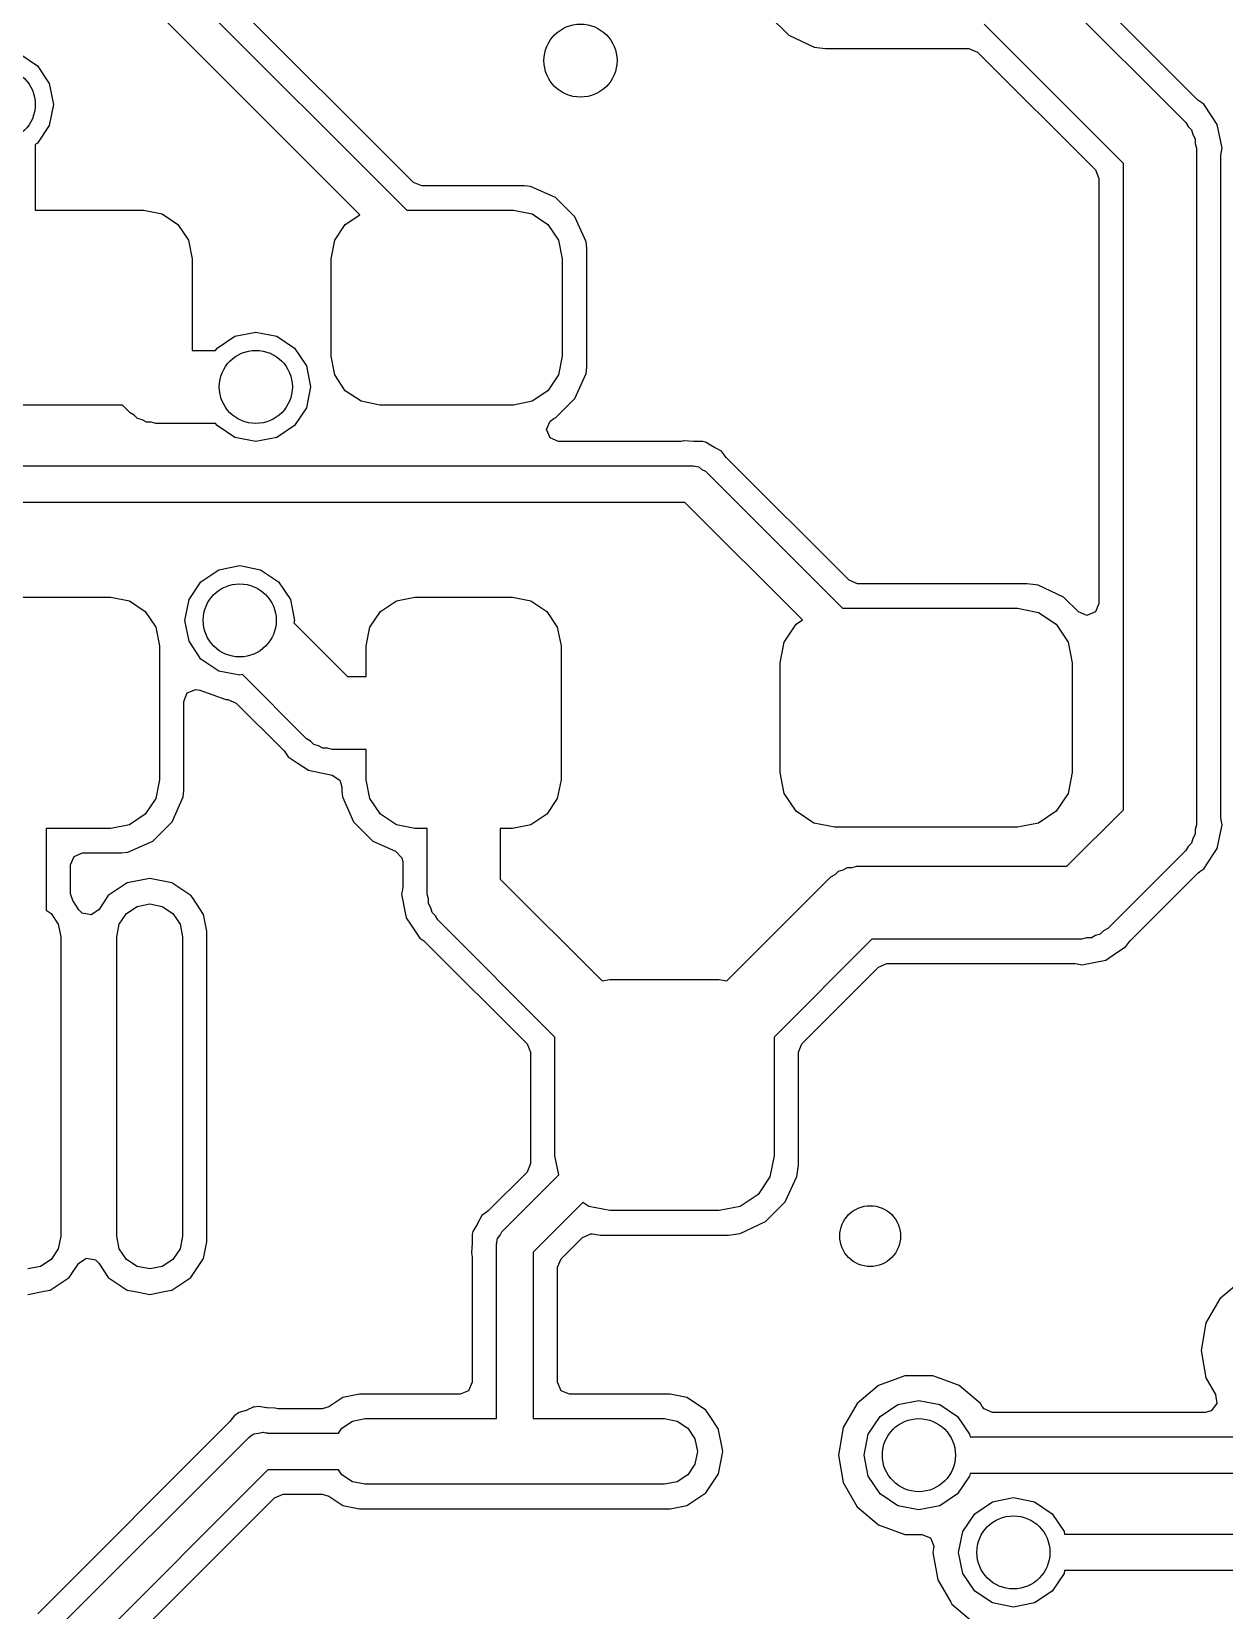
# Model space of a CAD drawing. Extents: x 1.12 to 2.49, y -4.71 to -3.25.
# Drawn here: x 1.8624 to 2.0553, y -3.8113 to -3.5559 of the extents above; entities that cross this region are included whole.
import ezdxf

# ---------------------------------------------------------------- set-up
doc = ezdxf.new("R2010")
doc.units = 0
doc.header["$MEASUREMENT"] = 0
doc.layers.add('BLACK', color=7, linetype='CONTINUOUS')

msp = doc.modelspace()

# ---------------------------------------------------------------- linework, layer by layer
at = {"layer": 'BLACK', "linetype": 'CONTINUOUS'}
for p, q in [((1.88657, -3.54834), (1.92307, -3.58484)), ((1.92415, -3.58032), (1.89251, -3.54868)), ((1.91547, -3.58559), (1.88113, -3.55125)), ((2.02909, -3.55066), (2.04906, -3.57063)), ((2.05103, -3.56701), (2.03496, -3.55093)), ((1.98166, -3.55333), (1.98486, -3.55653)), ((2.03898, -3.57725), (2.01645, -3.55472)), ((1.98486, -3.55653), (1.98486, -3.55653)), ((1.98486, -3.55653), (1.98486, -3.55653)), ((1.98486, -3.55653), (1.98895, -3.55844)), ((1.86048, -3.55953), (1.86335, -3.56145)), ((1.98895, -3.55844), (1.99082, -3.55868)), ((1.99082, -3.55868), (2.01401, -3.55868)), ((2.01401, -3.55868), (2.01538, -3.55925)), ((2.01538, -3.55925), (2.03445, -3.57832)), ((1.86335, -3.56145), (1.86527, -3.56433)), ((1.86527, -3.56433), (1.86594, -3.56772)), ((1.86594, -3.56772), (1.86527, -3.57111)), ((2.05133, -3.56725), (2.05103, -3.56701)), ((2.05199, -3.56769), (2.05133, -3.56725)), ((2.05324, -3.56957), (2.05199, -3.56769)), ((2.05199, -3.56769), (2.05199, -3.56769)), ((2.05199, -3.56769), (2.05199, -3.56769)), ((2.04906, -3.57063), (2.04945, -3.5713)), ((2.05417, -3.57096), (2.05324, -3.56957)), ((1.86527, -3.57111), (1.86335, -3.57398)), ((2.04945, -3.5713), (2.05, -3.57185)), ((2.05, -3.57185), (2.0502, -3.5726)), ((2.0502, -3.5726), (2.05059, -3.57327)), ((2.05494, -3.5748), (2.05417, -3.57096)), ((2.05417, -3.57096), (2.05417, -3.57096)), ((2.05417, -3.57096), (2.05417, -3.57096)), ((1.86335, -3.57398), (1.86299, -3.57422)), ((1.86299, -3.57422), (1.86299, -3.58484)), ((2.05059, -3.57327), (2.05059, -3.57405)), ((2.05059, -3.57405), (2.05079, -3.5748)), ((2.05079, -3.5748), (2.05079, -3.68425)), ((2.05474, -3.57596), (2.05478, -3.57559)), ((2.05478, -3.57559), (2.05494, -3.5748)), ((2.05494, -3.5748), (2.05494, -3.5748)), ((2.03898, -3.68181), (2.03898, -3.57725)), ((2.05474, -3.68309), (2.05474, -3.57596)), ((1.92551, -3.58089), (1.92415, -3.58032)), ((2.03445, -3.57832), (2.03502, -3.57969)), ((2.03502, -3.57969), (2.03502, -3.64846)), ((1.94212, -3.58089), (1.92551, -3.58089)), ((1.94311, -3.581), (1.94212, -3.58089)), ((1.94716, -3.58279), (1.94311, -3.581)), ((1.95028, -3.58591), (1.94716, -3.58279)), ((1.94716, -3.58279), (1.94716, -3.58279)), ((1.86299, -3.58484), (1.88051, -3.58484)), ((1.88051, -3.58484), (1.88353, -3.58544)), ((1.88353, -3.58544), (1.88608, -3.58715)), ((1.91313, -3.58715), (1.91547, -3.58559)), ((1.92307, -3.58484), (1.94035, -3.58484)), ((1.94035, -3.58484), (1.94337, -3.58544)), ((1.94337, -3.58544), (1.94592, -3.58715)), ((1.95207, -3.58996), (1.95028, -3.58591)), ((1.95028, -3.58591), (1.95028, -3.58591)), ((1.95028, -3.58591), (1.95028, -3.58591)), ((1.88608, -3.58715), (1.88779, -3.5897)), ((1.91143, -3.5897), (1.91313, -3.58715)), ((1.94592, -3.58715), (1.94763, -3.5897)), ((1.88779, -3.5897), (1.88839, -3.59272)), ((1.91083, -3.59272), (1.91143, -3.5897)), ((1.94763, -3.5897), (1.94823, -3.59272)), ((1.95219, -3.59095), (1.95207, -3.58996)), ((1.95219, -3.61023), (1.95219, -3.59095)), ((1.88839, -3.59272), (1.88839, -3.6075)), ((1.91083, -3.60846), (1.91083, -3.59272)), ((1.94823, -3.59272), (1.94823, -3.60846)), ((1.89241, -3.60714), (1.89528, -3.60522)), ((1.89528, -3.60522), (1.89867, -3.60455)), ((1.89867, -3.60455), (1.90206, -3.60522)), ((1.90206, -3.60522), (1.90493, -3.60714)), ((1.88839, -3.6075), (1.89217, -3.6075)), ((1.89217, -3.6075), (1.89241, -3.60714)), ((1.90493, -3.60714), (1.90686, -3.61002)), ((1.91143, -3.61148), (1.91083, -3.60846)), ((1.94823, -3.60846), (1.94763, -3.61148)), ((1.90686, -3.61002), (1.90753, -3.61341)), ((1.91313, -3.61403), (1.91143, -3.61148)), ((1.94763, -3.61148), (1.94592, -3.61403)), ((1.95028, -3.61527), (1.95207, -3.61122)), ((1.95207, -3.61122), (1.95219, -3.61023)), ((1.90753, -3.61341), (1.90686, -3.6168)), ((1.91569, -3.61574), (1.91313, -3.61403)), ((1.94592, -3.61403), (1.94337, -3.61574)), ((1.87708, -3.61634), (1.85886, -3.61634)), ((1.87832, -3.61758), (1.87708, -3.61634)), ((1.9187, -3.61634), (1.91569, -3.61574)), ((1.94035, -3.61634), (1.9187, -3.61634)), ((1.94337, -3.61574), (1.94035, -3.61634)), ((1.94716, -3.61839), (1.95028, -3.61527)), ((1.879, -3.61797), (1.87832, -3.61758)), ((1.87955, -3.61852), (1.879, -3.61797)), ((1.8803, -3.61872), (1.87955, -3.61852)), ((1.88097, -3.61911), (1.8803, -3.61872)), ((1.88175, -3.61911), (1.88097, -3.61911)), ((1.8825, -3.61931), (1.88175, -3.61911)), ((1.90686, -3.6168), (1.90493, -3.61967)), ((1.9457, -3.6203), (1.94626, -3.61893)), ((1.94626, -3.61893), (1.94685, -3.61853)), ((1.94685, -3.61853), (1.94694, -3.61849)), ((1.94694, -3.61849), (1.94716, -3.61839)), ((1.89217, -3.61931), (1.8825, -3.61931)), ((1.89241, -3.61967), (1.89217, -3.61931)), ((1.89528, -3.62159), (1.89241, -3.61967)), ((1.89867, -3.62226), (1.89528, -3.62159)), ((1.90206, -3.62159), (1.89867, -3.62226)), ((1.90493, -3.61967), (1.90206, -3.62159)), ((1.94626, -3.62166), (1.9457, -3.6203)), ((1.94763, -3.62222), (1.94626, -3.62166)), ((1.96739, -3.62222), (1.94763, -3.62222)), ((1.96777, -3.62214), (1.96739, -3.62222)), ((1.96778, -3.62218), (1.96777, -3.62214)), ((1.96801, -3.62213), (1.96778, -3.62218)), ((1.96947, -3.62222), (1.96801, -3.62213)), ((1.96953, -3.62222), (1.96947, -3.62222)), ((1.97099, -3.62222), (1.96953, -3.62222)), ((1.9712, -3.62228), (1.97099, -3.62222)), ((1.97099, -3.62222), (1.97099, -3.62222)), ((1.97141, -3.62234), (1.9712, -3.62228)), ((1.97148, -3.62239), (1.97141, -3.62234)), ((1.97141, -3.62234), (1.97141, -3.62234)), ((1.97266, -3.6231), (1.97148, -3.62239)), ((1.97271, -3.62313), (1.97266, -3.6231)), ((1.97287, -3.62321), (1.97271, -3.62313)), ((1.97401, -3.62381), (1.97287, -3.62321)), ((1.9743, -3.62423), (1.97401, -3.62381)), ((1.97452, -3.62455), (1.9743, -3.62423)), ((1.85987, -3.62618), (1.96929, -3.62618)), ((1.96929, -3.62618), (1.96947, -3.62621)), ((1.96947, -3.62621), (1.96955, -3.62619)), ((1.96955, -3.62619), (1.96967, -3.62625)), ((1.96967, -3.62625), (1.9703, -3.62636)), ((1.9703, -3.62636), (1.9708, -3.62677)), ((1.9708, -3.62677), (1.97138, -3.62705)), ((1.97475, -3.62482), (1.97452, -3.62455)), ((1.99462, -3.64469), (1.97475, -3.62482)), ((1.97138, -3.62705), (1.99355, -3.64921)), ((1.96807, -3.63209), (1.85865, -3.63209)), ((1.9871, -3.65111), (1.96807, -3.63209)), ((1.8898, -3.64492), (1.89267, -3.643)), ((1.89267, -3.643), (1.89606, -3.64232)), ((1.89606, -3.64232), (1.89945, -3.643)), ((1.89945, -3.643), (1.90233, -3.64492)), ((1.99598, -3.64526), (1.99462, -3.64469)), ((1.88788, -3.64779), (1.8898, -3.64492)), ((1.90233, -3.64492), (1.90425, -3.64779)), ((2.02335, -3.64526), (1.99598, -3.64526)), ((2.02485, -3.64545), (2.02335, -3.64526)), ((2.02335, -3.64526), (2.02335, -3.64526)), ((2.02522, -3.6455), (2.02485, -3.64545)), ((2.02931, -3.64741), (2.02522, -3.6455)), ((2.02522, -3.6455), (2.02522, -3.6455)), ((1.85945, -3.64744), (1.8752, -3.64744)), ((1.8752, -3.64744), (1.87821, -3.64804)), ((1.87821, -3.64804), (1.88076, -3.64975)), ((1.88076, -3.64975), (1.88247, -3.6523)), ((1.8872, -3.65118), (1.88788, -3.64779)), ((1.90425, -3.64779), (1.90492, -3.65118)), ((1.91713, -3.6523), (1.91884, -3.64975)), ((1.91884, -3.64975), (1.9214, -3.64804)), ((1.9214, -3.64804), (1.92441, -3.64744)), ((1.92441, -3.64744), (1.94016, -3.64744)), ((1.94016, -3.64744), (1.94317, -3.64804)), ((1.94317, -3.64804), (1.94573, -3.64975)), ((1.94573, -3.64975), (1.94743, -3.6523)), ((1.99355, -3.64921), (2.02185, -3.64921)), ((2.02185, -3.64921), (2.02524, -3.64989)), ((2.03173, -3.64982), (2.02931, -3.64741)), ((2.02931, -3.64741), (2.02931, -3.64741)), ((2.03502, -3.64846), (2.03445, -3.64982)), ((1.88247, -3.6523), (1.88307, -3.65531)), ((1.88788, -3.65457), (1.8872, -3.65118)), ((1.90492, -3.65118), (1.90484, -3.6516)), ((1.90484, -3.6516), (1.91347, -3.66024)), ((1.91654, -3.65531), (1.91713, -3.6523)), ((1.94743, -3.6523), (1.94803, -3.65531)), ((1.98414, -3.65468), (1.98606, -3.65181)), ((1.98606, -3.65181), (1.9871, -3.65111)), ((2.02524, -3.64989), (2.02811, -3.65181)), ((2.02811, -3.65181), (2.03003, -3.65468)), ((2.03309, -3.65039), (2.03173, -3.64982)), ((2.03445, -3.64982), (2.03309, -3.65039)), ((1.8898, -3.65744), (1.88788, -3.65457)), ((1.98346, -3.65807), (1.98414, -3.65468)), ((2.03003, -3.65468), (2.03071, -3.65807)), ((1.88307, -3.65531), (1.88307, -3.67697)), ((1.89267, -3.65937), (1.8898, -3.65744)), ((1.91654, -3.66024), (1.91654, -3.65531)), ((1.94803, -3.65531), (1.94803, -3.67697)), ((1.89606, -3.66004), (1.89267, -3.65937)), ((1.89649, -3.65996), (1.89606, -3.66004)), ((1.90685, -3.67032), (1.89649, -3.65996)), ((1.98346, -3.67579), (1.98346, -3.65807)), ((2.03071, -3.65807), (2.03071, -3.67579)), ((1.88759, -3.66292), (1.88896, -3.66236)), ((1.88896, -3.66236), (1.88962, -3.66247)), ((1.88962, -3.66247), (1.8938, -3.664)), ((1.91347, -3.66024), (1.91654, -3.66024)), ((1.88703, -3.66428), (1.88759, -3.66292)), ((1.88703, -3.67873), (1.88703, -3.66428)), ((1.8938, -3.664), (1.89413, -3.664)), ((1.89413, -3.664), (1.8955, -3.66456)), ((1.8955, -3.66456), (1.90323, -3.67229)), ((1.90323, -3.67229), (1.90347, -3.67259)), ((1.90347, -3.67259), (1.90391, -3.67325)), ((1.90752, -3.67071), (1.90685, -3.67032)), ((1.90807, -3.67126), (1.90752, -3.67071)), ((1.90882, -3.67146), (1.90807, -3.67126)), ((1.9095, -3.67185), (1.90882, -3.67146)), ((1.91027, -3.67185), (1.9095, -3.67185)), ((1.91102, -3.67205), (1.91027, -3.67185)), ((1.91654, -3.67205), (1.91102, -3.67205)), ((1.91654, -3.67697), (1.91654, -3.67205)), ((1.90391, -3.67325), (1.90391, -3.67325)), ((1.90391, -3.67325), (1.90391, -3.67325)), ((1.90391, -3.67325), (1.90533, -3.6742)), ((1.90533, -3.6742), (1.90718, -3.67543)), ((1.88307, -3.67697), (1.88247, -3.67998)), ((1.90718, -3.67543), (1.91102, -3.6762)), ((1.91102, -3.6762), (1.91102, -3.6762)), ((1.91102, -3.6762), (1.91103, -3.6762)), ((1.91103, -3.6762), (1.91225, -3.67702)), ((1.91225, -3.67702), (1.91258, -3.67809)), ((1.91713, -3.67998), (1.91654, -3.67697)), ((1.94803, -3.67697), (1.94743, -3.67998)), ((1.98414, -3.67918), (1.98346, -3.67579)), ((2.03071, -3.67579), (2.03003, -3.67918)), ((1.88247, -3.67998), (1.88076, -3.68254)), ((1.88513, -3.68377), (1.88691, -3.67972)), ((1.88691, -3.67972), (1.88703, -3.67873)), ((1.91258, -3.67809), (1.91258, -3.67873)), ((1.91258, -3.67873), (1.91269, -3.67972)), ((1.91269, -3.67972), (1.91448, -3.68377)), ((1.91884, -3.68254), (1.91713, -3.67998)), ((1.94743, -3.67998), (1.94573, -3.68254)), ((1.98606, -3.68205), (1.98414, -3.67918)), ((2.03003, -3.67918), (2.02811, -3.68205)), ((1.88076, -3.68254), (1.87821, -3.68424)), ((1.9214, -3.68424), (1.91884, -3.68254)), ((1.94573, -3.68254), (1.94317, -3.68424)), ((1.98893, -3.68397), (1.98606, -3.68205)), ((2.02811, -3.68205), (2.02524, -3.68397)), ((2.02984, -3.69094), (2.03898, -3.68181)), ((1.8752, -3.68484), (1.86476, -3.68484)), ((1.86476, -3.68484), (1.86476, -3.69807)), ((1.87821, -3.68424), (1.8752, -3.68484)), ((1.882, -3.6869), (1.88513, -3.68377)), ((1.91448, -3.68377), (1.91761, -3.6869)), ((1.92441, -3.68484), (1.9214, -3.68424)), ((1.92638, -3.68484), (1.92441, -3.68484)), ((1.92638, -3.69547), (1.92638, -3.68484)), ((1.94016, -3.68484), (1.93819, -3.68484)), ((1.93819, -3.68484), (1.93819, -3.69303)), ((1.94317, -3.68424), (1.94016, -3.68484)), ((1.99232, -3.68465), (1.98893, -3.68397)), ((2.02185, -3.68465), (1.99232, -3.68465)), ((2.02524, -3.68397), (2.02185, -3.68465)), ((2.05079, -3.68425), (2.05059, -3.685)), ((2.05059, -3.685), (2.05059, -3.68578)), ((2.05417, -3.6881), (2.05494, -3.68425)), ((2.05478, -3.68347), (2.05474, -3.68309)), ((2.05494, -3.68425), (2.05478, -3.68347)), ((2.05494, -3.68425), (2.05494, -3.68425)), ((1.87795, -3.68868), (1.882, -3.6869)), ((1.91761, -3.6869), (1.91761, -3.6869)), ((1.91761, -3.6869), (1.91761, -3.6869)), ((1.91761, -3.6869), (1.92127, -3.68852)), ((2.04945, -3.68775), (2.04906, -3.68843)), ((2.05, -3.6872), (2.04945, -3.68775)), ((2.0502, -3.68645), (2.05, -3.6872)), ((2.05059, -3.68578), (2.0502, -3.68645)), ((2.05352, -3.68908), (2.05417, -3.6881)), ((2.05417, -3.6881), (2.05417, -3.6881)), ((1.86872, -3.69073), (1.86929, -3.68936)), ((1.86929, -3.68936), (1.87065, -3.6888)), ((1.87065, -3.6888), (1.87696, -3.6888)), ((1.87696, -3.6888), (1.87795, -3.68868)), ((1.87696, -3.6888), (1.87696, -3.6888)), ((1.92127, -3.68852), (1.92229, -3.68958)), ((1.92229, -3.68958), (1.92242, -3.69028)), ((1.92242, -3.69028), (1.92242, -3.69431)), ((2.04906, -3.68843), (2.03646, -3.70103)), ((2.05199, -3.69136), (2.05352, -3.68908)), ((1.86872, -3.69543), (1.86872, -3.69073)), ((1.8815, -3.69291), (1.87788, -3.69363)), ((1.88511, -3.69363), (1.8815, -3.69291)), ((1.8815, -3.69291), (1.8815, -3.69291)), ((1.93819, -3.69303), (1.95466, -3.7095)), ((1.97487, -3.7095), (1.99169, -3.69267)), ((1.99169, -3.69267), (1.99236, -3.69229)), ((1.99236, -3.69229), (1.99291, -3.69174)), ((1.99291, -3.69174), (1.99366, -3.69153)), ((1.99366, -3.69153), (1.99434, -3.69115)), ((1.99434, -3.69115), (1.99512, -3.69115)), ((1.99512, -3.69115), (1.99587, -3.69094)), ((1.99587, -3.69094), (2.02984, -3.69094)), ((2.04008, -3.703), (2.05103, -3.69205)), ((2.05103, -3.69205), (2.05133, -3.69181)), ((2.05133, -3.69181), (2.05199, -3.69136)), ((1.86905, -3.6965), (1.86872, -3.69543)), ((1.87481, -3.69568), (1.87326, -3.698)), ((1.87788, -3.69363), (1.87481, -3.69568)), ((1.88543, -3.69384), (1.88511, -3.69363)), ((1.88511, -3.69363), (1.88511, -3.69363)), ((1.88511, -3.69363), (1.88511, -3.69363)), ((1.88818, -3.69568), (1.88543, -3.69384)), ((1.88841, -3.69601), (1.88818, -3.69568)), ((1.92238, -3.69469), (1.92223, -3.69547)), ((1.92223, -3.69547), (1.92223, -3.69547)), ((1.92223, -3.69547), (1.92299, -3.69932)), ((1.92242, -3.69431), (1.92238, -3.69469)), ((1.92658, -3.69622), (1.92638, -3.69547)), ((1.86476, -3.69807), (1.86557, -3.6986)), ((1.87005, -3.698), (1.86905, -3.6965)), ((1.87058, -3.69854), (1.87005, -3.698)), ((1.87326, -3.698), (1.87203, -3.69882)), ((1.87774, -3.6986), (1.87946, -3.69745)), ((1.87946, -3.69745), (1.8815, -3.69705)), ((1.8815, -3.69705), (1.88353, -3.69745)), ((1.88353, -3.69745), (1.88525, -3.6986)), ((1.89023, -3.69874), (1.88841, -3.69601)), ((1.92658, -3.697), (1.92658, -3.69622)), ((1.92697, -3.69767), (1.92658, -3.697)), ((1.92717, -3.69843), (1.92697, -3.69767)), ((1.86557, -3.6986), (1.86672, -3.70033)), ((1.86672, -3.70033), (1.86713, -3.70236)), ((1.87203, -3.69882), (1.87058, -3.69854)), ((1.87618, -3.70236), (1.87659, -3.70033)), ((1.87659, -3.70033), (1.87774, -3.6986)), ((1.88525, -3.6986), (1.88641, -3.70033)), ((1.88641, -3.70033), (1.88681, -3.70236)), ((1.89077, -3.70145), (1.89023, -3.69874)), ((1.92299, -3.69932), (1.92299, -3.69932)), ((1.92299, -3.69932), (1.92378, -3.70049)), ((1.92378, -3.70049), (1.92378, -3.70049)), ((1.92378, -3.70049), (1.92517, -3.70258)), ((1.92772, -3.69897), (1.92717, -3.69843)), ((1.92811, -3.69965), (1.92772, -3.69897)), ((1.94705, -3.71859), (1.92811, -3.69965)), ((1.86713, -3.70236), (1.86713, -3.75079)), ((1.87618, -3.75079), (1.87618, -3.70236)), ((1.88681, -3.70236), (1.88681, -3.75079)), ((1.89077, -3.7517), (1.89077, -3.70145)), ((1.92517, -3.70258), (1.92517, -3.70258)), ((1.92517, -3.70258), (1.92584, -3.70303)), ((1.92584, -3.70303), (1.92613, -3.70327)), ((1.92613, -3.70327), (1.94253, -3.71966)), ((1.99831, -3.70276), (1.98248, -3.71859)), ((2.03228, -3.70276), (1.99831, -3.70276)), ((2.03303, -3.70255), (2.03228, -3.70276)), ((2.03381, -3.70255), (2.03303, -3.70255)), ((2.03449, -3.70217), (2.03381, -3.70255)), ((2.03524, -3.70196), (2.03449, -3.70217)), ((2.03579, -3.70141), (2.03524, -3.70196)), ((2.03646, -3.70103), (2.03579, -3.70141)), ((2.03939, -3.70396), (2.03984, -3.70329)), ((2.03984, -3.70329), (2.04008, -3.703)), ((2.03613, -3.70614), (2.0374, -3.7053)), ((2.0374, -3.7053), (2.03939, -3.70396)), ((1.987, -3.71966), (1.99939, -3.70728)), ((1.99939, -3.70728), (2.00075, -3.70671)), ((2.00075, -3.70671), (2.03112, -3.70671)), ((2.03112, -3.70671), (2.0315, -3.70675)), ((2.0315, -3.70675), (2.03228, -3.70691)), ((2.03228, -3.70691), (2.03613, -3.70614)), ((2.03228, -3.70691), (2.03228, -3.70691)), ((2.03228, -3.70691), (2.03228, -3.70691)), ((2.03613, -3.70614), (2.03613, -3.70614)), ((2.03613, -3.70614), (2.03613, -3.70614)), ((1.95466, -3.7095), (1.95591, -3.70925)), ((1.95591, -3.70925), (1.97362, -3.70925)), ((1.97362, -3.70925), (1.97487, -3.7095)), ((1.94705, -3.7378), (1.94705, -3.71859)), ((1.98248, -3.71859), (1.98248, -3.7378)), ((1.94253, -3.71966), (1.94309, -3.72103)), ((1.94309, -3.72103), (1.94309, -3.73906)), ((1.98644, -3.72103), (1.987, -3.71966)), ((1.98644, -3.7393), (1.98644, -3.72103)), ((1.94309, -3.73906), (1.94253, -3.74042)), ((1.94766, -3.74088), (1.94705, -3.7378)), ((1.98248, -3.7378), (1.98181, -3.74119)), ((1.94253, -3.74042), (1.93623, -3.74671)), ((1.93846, -3.75008), (1.94766, -3.74088)), ((1.98181, -3.74119), (1.97989, -3.74406)), ((1.98428, -3.74526), (1.98619, -3.74116)), ((1.98619, -3.74116), (1.98644, -3.7393)), ((1.97989, -3.74406), (1.97701, -3.74598)), ((1.93623, -3.74671), (1.93597, -3.74694)), ((1.95155, -3.74534), (1.9435, -3.75339)), ((1.95252, -3.74598), (1.95155, -3.74534)), ((1.95591, -3.74665), (1.95252, -3.74598)), ((1.97362, -3.74665), (1.95591, -3.74665)), ((1.97701, -3.74598), (1.97362, -3.74665)), ((1.98109, -3.74845), (1.98428, -3.74526)), ((1.93451, -3.74879), (1.93376, -3.75005)), ((1.93454, -3.74874), (1.93451, -3.74879)), ((1.93522, -3.74745), (1.93454, -3.74874)), ((1.93597, -3.74694), (1.93522, -3.74745)), ((1.93522, -3.74745), (1.93522, -3.74745)), ((1.97699, -3.75036), (1.98109, -3.74845)), ((1.86713, -3.75079), (1.86672, -3.75282)), ((1.87659, -3.75282), (1.87618, -3.75079)), ((1.88681, -3.75079), (1.88641, -3.75282)), ((1.89023, -3.75441), (1.89077, -3.7517)), ((1.93369, -3.75025), (1.93364, -3.75046)), ((1.93364, -3.75046), (1.93364, -3.75193)), ((1.93364, -3.75193), (1.93364, -3.75199)), ((1.93376, -3.75005), (1.93369, -3.75025)), ((1.93761, -3.75191), (1.93766, -3.75179)), ((1.93763, -3.75198), (1.93761, -3.75191)), ((1.93766, -3.75179), (1.93778, -3.75116)), ((1.93778, -3.75116), (1.93819, -3.75066)), ((1.93819, -3.75066), (1.93846, -3.75008)), ((1.94803, -3.75446), (1.9515, -3.75099)), ((1.9515, -3.75099), (1.95286, -3.75042)), ((1.95286, -3.75042), (1.95311, -3.75044)), ((1.95311, -3.75044), (1.9544, -3.75061)), ((1.9544, -3.75061), (1.97512, -3.75061)), ((1.97512, -3.75061), (1.97699, -3.75036)), ((1.86672, -3.75282), (1.86557, -3.75455)), ((1.87005, -3.75515), (1.87128, -3.75433)), ((1.87128, -3.75433), (1.87273, -3.75461)), ((1.87774, -3.75455), (1.87659, -3.75282)), ((1.88641, -3.75282), (1.88525, -3.75455)), ((1.88818, -3.75747), (1.89023, -3.75441)), ((1.93364, -3.75199), (1.93355, -3.75345)), ((1.93355, -3.75345), (1.93359, -3.75368)), ((1.93359, -3.75368), (1.93356, -3.75368)), ((1.93356, -3.75368), (1.93364, -3.75406)), ((1.93364, -3.75406), (1.93364, -3.77443)), ((1.9376, -3.75217), (1.93763, -3.75198)), ((1.9376, -3.78031), (1.9376, -3.75217)), ((1.9435, -3.75339), (1.9435, -3.78031)), ((1.94746, -3.75583), (1.94803, -3.75446)), ((1.86384, -3.7557), (1.86181, -3.7561)), ((1.86557, -3.75455), (1.86384, -3.7557)), ((1.86872, -3.75714), (1.87005, -3.75515)), ((1.87273, -3.75461), (1.87326, -3.75515)), ((1.87326, -3.75515), (1.87481, -3.75747)), ((1.87946, -3.7557), (1.87774, -3.75455)), ((1.8815, -3.7561), (1.87946, -3.7557)), ((1.88353, -3.7557), (1.8815, -3.7561)), ((1.88525, -3.75455), (1.88353, -3.7557)), ((1.94746, -3.77443), (1.94746, -3.75583)), ((1.86444, -3.75972), (1.86543, -3.75952)), ((1.86543, -3.75952), (1.8685, -3.75747)), ((1.8685, -3.75747), (1.86872, -3.75714)), ((1.87481, -3.75747), (1.87562, -3.75801)), ((1.87562, -3.75801), (1.87788, -3.75952)), ((1.87788, -3.75952), (1.87887, -3.75972)), ((1.88412, -3.75972), (1.88511, -3.75952)), ((1.88511, -3.75952), (1.88818, -3.75747)), ((2.05806, -3.75802), (2.0546, -3.76093)), ((1.86181, -3.76024), (1.86444, -3.75972)), ((1.87887, -3.75972), (1.8815, -3.76024)), ((1.8815, -3.76024), (1.88412, -3.75972)), ((1.8815, -3.76024), (1.8815, -3.76024)), ((1.8815, -3.76024), (1.8815, -3.76024)), ((2.0546, -3.76093), (2.05234, -3.76484)), ((2.0546, -3.76093), (2.0546, -3.76093)), ((2.05234, -3.76484), (2.05155, -3.76929)), ((2.05155, -3.76929), (2.05234, -3.77374)), ((1.93364, -3.77443), (1.93308, -3.77579)), ((1.94803, -3.77579), (1.94746, -3.77443)), ((1.9994, -3.77495), (1.99594, -3.77786)), ((2.00365, -3.77341), (1.9994, -3.77495)), ((2.00817, -3.77341), (2.00365, -3.77341)), ((2.01069, -3.77432), (2.00817, -3.77341)), ((2.01241, -3.77495), (2.01069, -3.77432)), ((2.01587, -3.77786), (2.01241, -3.77495)), ((2.05234, -3.77374), (2.05388, -3.77642)), ((1.91272, -3.7769), (1.91048, -3.7784)), ((1.91543, -3.77636), (1.91272, -3.7769)), ((1.93171, -3.77636), (1.91543, -3.77636)), ((1.93308, -3.77579), (1.93171, -3.77636)), ((1.94939, -3.77636), (1.94803, -3.77579)), ((1.96568, -3.77636), (1.94939, -3.77636)), ((1.96838, -3.7769), (1.96568, -3.77636)), ((1.96568, -3.77636), (1.96568, -3.77636)), ((1.96911, -3.77738), (1.96838, -3.7769)), ((1.96838, -3.7769), (1.96838, -3.7769)), ((1.96838, -3.7769), (1.96838, -3.7769)), ((1.97145, -3.77895), (1.96911, -3.77738)), ((2.00252, -3.77804), (2.00591, -3.77736)), ((2.00591, -3.77736), (2.0093, -3.77804)), ((2.05388, -3.77642), (2.05408, -3.77788)), ((1.89522, -3.77983), (1.89446, -3.7808)), ((1.89529, -3.7798), (1.89522, -3.77983)), ((1.89522, -3.77983), (1.89522, -3.77983)), ((1.89587, -3.7794), (1.89529, -3.7798)), ((1.89592, -3.77934), (1.89587, -3.7794)), ((1.8971, -3.77898), (1.89592, -3.77934)), ((1.89592, -3.77934), (1.89592, -3.77934)), ((1.89721, -3.77894), (1.8971, -3.77898)), ((1.89832, -3.77843), (1.89721, -3.77894)), ((1.89841, -3.77844), (1.89832, -3.77843)), ((1.89832, -3.77843), (1.89832, -3.77843)), ((1.8991, -3.77835), (1.89841, -3.77844)), ((1.89918, -3.77833), (1.8991, -3.77835)), ((1.90038, -3.77855), (1.89918, -3.77833)), ((1.89918, -3.77833), (1.89918, -3.77833)), ((1.9005, -3.77856), (1.90038, -3.77855)), ((1.90176, -3.77864), (1.9005, -3.77856)), ((1.90228, -3.77872), (1.90176, -3.77864)), ((1.90941, -3.77872), (1.90228, -3.77872)), ((1.91048, -3.7784), (1.90941, -3.77872)), ((1.97204, -3.77983), (1.97145, -3.77895)), ((1.9735, -3.78201), (1.97204, -3.77983)), ((1.99594, -3.77786), (1.99368, -3.78177)), ((1.99594, -3.77786), (1.99594, -3.77786)), ((1.99772, -3.78283), (1.99964, -3.77996)), ((1.99964, -3.77996), (2.00252, -3.77804)), ((2.0093, -3.77804), (2.01217, -3.77996)), ((2.01217, -3.77996), (2.01409, -3.78283)), ((2.01616, -3.77835), (2.01587, -3.77786)), ((2.01587, -3.77786), (2.01587, -3.77786)), ((2.01587, -3.77786), (2.01587, -3.77786)), ((2.01646, -3.77875), (2.01616, -3.77835)), ((2.01783, -3.77931), (2.01646, -3.77875)), ((2.05221, -3.77931), (2.01783, -3.77931)), ((2.05318, -3.77905), (2.05221, -3.77931)), ((2.05408, -3.77788), (2.05318, -3.77905)), ((1.89438, -3.78088), (1.8634, -3.81187)), ((1.89446, -3.7808), (1.89438, -3.78088)), ((1.89912, -3.78269), (1.89986, -3.78249)), ((1.89986, -3.78249), (1.9001, -3.7826)), ((1.9001, -3.7826), (1.90037, -3.78258)), ((1.90037, -3.78258), (1.90051, -3.78268)), ((1.91204, -3.78268), (1.91258, -3.78187)), ((1.91258, -3.78187), (1.9143, -3.78072)), ((1.9143, -3.78072), (1.91634, -3.78031)), ((1.91634, -3.78031), (1.9376, -3.78031)), ((1.9435, -3.78031), (1.96476, -3.78031)), ((1.96476, -3.78031), (1.9668, -3.78072)), ((1.9668, -3.78072), (1.96852, -3.78187)), ((1.96852, -3.78187), (1.96967, -3.7836)), ((1.97352, -3.78214), (1.9735, -3.78201)), ((1.9741, -3.78504), (1.97352, -3.78214)), ((1.99368, -3.78177), (1.99289, -3.78622)), ((1.86563, -3.81523), (1.89752, -3.78335)), ((1.89752, -3.78335), (1.89784, -3.78312)), ((1.89784, -3.78312), (1.89791, -3.78301)), ((1.89791, -3.78301), (1.89804, -3.78298)), ((1.89804, -3.78298), (1.89836, -3.78276)), ((1.89836, -3.78276), (1.89912, -3.78269)), ((1.90051, -3.78268), (1.91204, -3.78268)), ((1.96967, -3.7836), (1.97008, -3.78563)), ((1.97422, -3.78563), (1.9741, -3.78504)), ((1.99705, -3.78622), (1.99772, -3.78283)), ((2.01409, -3.78283), (2.01418, -3.78327)), ((2.01418, -3.78327), (2.17205, -3.78327)), ((1.96967, -3.78766), (1.96852, -3.78939)), ((1.97008, -3.78563), (1.96967, -3.78766)), ((1.9735, -3.78925), (1.97422, -3.78563)), ((1.99289, -3.78622), (1.99368, -3.79067)), ((1.99772, -3.78961), (1.99705, -3.78622)), ((1.90063, -3.78858), (1.87067, -3.81855)), ((1.91204, -3.78858), (1.90063, -3.78858)), ((1.91258, -3.78939), (1.91204, -3.78858)), ((1.9143, -3.79054), (1.91258, -3.78939)), ((1.96852, -3.78939), (1.9668, -3.79054)), ((1.97145, -3.79231), (1.9735, -3.78925)), ((1.99964, -3.79248), (1.99772, -3.78961)), ((2.01409, -3.78961), (2.01217, -3.79248)), ((2.01418, -3.78917), (2.01409, -3.78961)), ((2.17327, -3.78917), (2.01418, -3.78917)), ((1.90171, -3.7931), (1.90307, -3.79254)), ((1.90307, -3.79254), (1.90941, -3.79254)), ((1.90941, -3.79254), (1.91048, -3.79286)), ((1.91634, -3.79094), (1.9143, -3.79054)), ((1.96476, -3.79094), (1.91634, -3.79094)), ((1.9668, -3.79054), (1.96476, -3.79094)), ((1.96838, -3.79436), (1.97145, -3.79231)), ((1.99368, -3.79067), (1.99594, -3.79458)), ((2.00252, -3.7944), (1.99964, -3.79248)), ((2.01217, -3.79248), (2.0093, -3.7944)), ((1.87519, -3.81962), (1.90171, -3.7931)), ((1.91048, -3.79286), (1.91272, -3.79436)), ((1.91272, -3.79436), (1.91543, -3.7949)), ((1.91543, -3.7949), (1.96568, -3.7949)), ((1.96568, -3.7949), (1.96838, -3.79436)), ((1.99594, -3.79458), (1.99594, -3.79458)), ((1.99594, -3.79458), (1.9994, -3.79749)), ((2.00591, -3.79508), (2.00252, -3.7944)), ((2.0093, -3.7944), (2.00591, -3.79508)), ((2.01494, -3.79569), (2.01781, -3.79376)), ((2.01781, -3.79376), (2.0212, -3.79309)), ((2.0212, -3.79309), (2.02459, -3.79376)), ((2.02459, -3.79376), (2.02747, -3.79569)), ((1.9994, -3.79749), (2.00365, -3.79904)), ((2.01302, -3.79856), (2.01494, -3.79569)), ((2.02747, -3.79569), (2.02939, -3.79856)), ((2.00365, -3.79904), (2.00365, -3.79904)), ((2.00365, -3.79904), (2.00641, -3.79904)), ((2.00641, -3.79904), (2.00777, -3.7996)), ((2.00777, -3.7996), (2.00833, -3.80096)), ((2.01234, -3.80195), (2.01302, -3.79856)), ((2.02939, -3.79856), (2.02947, -3.799)), ((2.02947, -3.799), (2.17675, -3.799)), ((2.0083, -3.8013), (2.00819, -3.80195)), ((2.00819, -3.80195), (2.00898, -3.8064)), ((2.00833, -3.80096), (2.0083, -3.8013)), ((2.01302, -3.80534), (2.01234, -3.80195)), ((2.01494, -3.80821), (2.01302, -3.80534)), ((2.02939, -3.80534), (2.02747, -3.80821)), ((2.02947, -3.8049), (2.02939, -3.80534)), ((2.17797, -3.8049), (2.02947, -3.8049)), ((2.00898, -3.8064), (2.01106, -3.81001)), ((2.01106, -3.81001), (2.01123, -3.81031)), ((2.01123, -3.81031), (2.0147, -3.81322)), ((2.01781, -3.81013), (2.01494, -3.80821)), ((2.0212, -3.81081), (2.01781, -3.81013)), ((2.02459, -3.81013), (2.0212, -3.81081)), ((2.02747, -3.80821), (2.02459, -3.81013))]:
    msp.add_line(p, q, dxfattribs=at)
at = {"layer": 'BLACK'}
for centre, radius in [((1.95118, -3.56063), 0.00591), ((1.85709, -3.56772), 0.00591), ((1.89867, -3.61341), 0.00591), ((1.89606, -3.65118), 0.00591), ((1.99803, -3.75079), 0.00492), ((2.00591, -3.78622), 0.00591), ((2.0212, -3.80195), 0.00591)]:
    msp.add_circle(centre, radius, dxfattribs=at)

doc.saveas('drawing.dxf')
